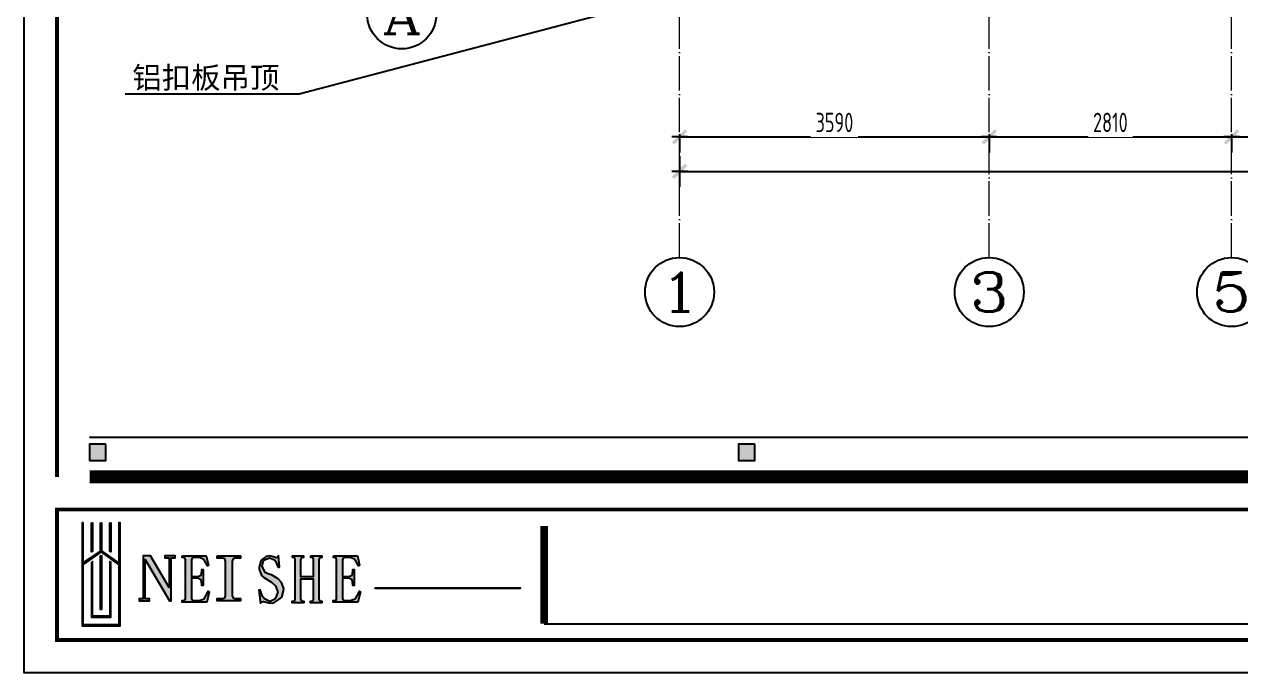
# Model space of a CAD drawing. Header units: inches. Extents: x -50945 to 250244, y -404780 to 18493.
# Drawn here: x 91323 to 105423, y -359828 to -352310 of the extents above; entities that cross this region are included whole.
import ezdxf
from ezdxf.enums import TextEntityAlignment as Align

# ---------------------------------------------------------------- set-up
doc = ezdxf.new("R2010")
doc.units = ezdxf.units.IN
doc.header["$MEASUREMENT"] = 0
doc.linetypes.add('DOTE', pattern=[2.42, 2, -0.2, 0.02, -0.2])
for name, color, linetype in [('15开关布置图-YJ', 2, 'Continuous'), ('AXIS', 1, 'Continuous'), ('AXIS_TEXT', 7, 'Continuous'), ('A图框', 7, 'Continuous'), ('D-ARCHI', 250, 'Continuous'), ('外标注', 50, 'Continuous')]:
    doc.layers.add(name, color=color, linetype=linetype)
doc.layers.add('天棚材质标注', color=2, linetype='Continuous', lineweight=5)
doc.styles.add('_TCH_AXIS', font='COMPLEX', dxfattribs={"bigfont": 'GBCBIG'})
doc.styles.add('COMPLEX', font='COMPLEX')
doc.styles.add('HBA-DIMT', font='ARCHS.SHX', dxfattribs={"width": 0.8})
doc.styles.get("Standard").update_dxf_attribs({"font": 'arial.ttf'})
doc.dimstyles.new('HBA_40', dxfattribs={"dimscale": 50, "dimtxt": 2.5, "dimasz": 0.1, "dimexe": 2, "dimexo": 2.5, "dimgap": 0.6, "dimtad": 1, "dimdec": 0, "dimrnd": 5, "dimzin": 0, "dimtxsty": 'HBA-DIMT', "dimblk": 'HBA_DIMENSION_TICK', "dimblk1": 'HBA_DIMENSION_TICK', "dimblk2": 'HBA_DIMENSION_TICK', "dimcen": 0.125, "dimclrd": 44, "dimclre": 44, "dimclrt": 2, "dimadec": 0, "dimazin": 0, "dimtfac": 1, "dimtdec": 0, "dimtix": 1, "dimtmove": 1, "dimatfit": 3, "dimldrblk": 'HBA_Leader_Dot', "dimfxl": 0, "dimtvp": 1, "dimtfill": 1, "dimtolj": 1, "dimtzin": 0, "dimarcsym": 0})

# ---------------------------------------------------------------- blocks, each defined once
blk = doc.blocks.new('HBA_DIMENSION_TICK')
at = {"color": 0, "linetype": 'ByBlock'}
for p, q in [((-10, 0), (0, 0)), ((0, 0), (10, 0))]:
    blk.add_line(p, q, dxfattribs=at)
at = {"color": 50, "linetype": 'ByBlock'}
blk.add_solid([(-10, -7), (-7, -10), (7, 10), (10, 7)], dxfattribs=at)
blk = doc.blocks.new('*D854')
at = {"layer": 'Defpoints', "color": 0, "transparency": 16777216}
for p in [(98919, -353360), (102508, -353360), (102508, -353615)]:
    blk.add_point(p, dxfattribs=at)
at = {"layer": '外标注', "color": 44, "lineweight": -2, "transparency": 16777216}
for p, q in [((98919, -353585), (98919, -353795)), ((98928, -353615), (102499, -353615)), ((102508, -353585), (102508, -353795))]:
    blk.add_line(p, q, dxfattribs=at)
at = {"layer": '外标注', "color": 44, "lineweight": -2, "transparency": 16777216, "xscale": 9, "yscale": 9, "zscale": 9, "rotation": 180}
blk.add_blockref('HBA_DIMENSION_TICK', (98919, -353615), dxfattribs=at)
at = {"layer": '外标注', "color": 44, "lineweight": -2, "transparency": 16777216, "xscale": 9, "yscale": 9, "zscale": 9}
blk.add_blockref('HBA_DIMENSION_TICK', (102508, -353615), dxfattribs=at)
at = {"layer": '外标注', "color": 2, "transparency": 16777216, "insert": (100714, -353448), "char_height": 225, "attachment_point": 5, "style": 'HBA-DIMT', "bg_fill": 3, "box_fill_scale": 1.25, "bg_fill_color": 256, "bg_fill_true_color": 13158600, "bg_fill_transparency": 0}
blk.add_mtext('\\A1;3590', dxfattribs=at)
blk = doc.blocks.new('HBA_Leader_Dot')
at = {"color": 0, "linetype": 'ByBlock'}
blk.add_line((-5, 0), (-10, 0), dxfattribs=at)
at = {"color": 0, "linetype": 'ByBlock', "const_width": 5}
blk.add_lwpolyline([(-2.5, 0, 1), (2.5, 0, 1)], format="xyb", close=True, dxfattribs=at)
blk = doc.blocks.new('*D855')
at = {"layer": 'Defpoints', "color": 0, "transparency": 16777216}
for p in [(102508, -353360), (105318, -353360), (105318, -353615)]:
    blk.add_point(p, dxfattribs=at)
at = {"layer": '外标注', "color": 44, "lineweight": -2, "transparency": 16777216}
for p, q in [((102508, -353585), (102508, -353795)), ((102517, -353615), (105309, -353615)), ((105318, -353585), (105318, -353795))]:
    blk.add_line(p, q, dxfattribs=at)
at = {"layer": '外标注', "color": 44, "lineweight": -2, "transparency": 16777216, "xscale": 9, "yscale": 9, "zscale": 9, "rotation": 180}
blk.add_blockref('HBA_DIMENSION_TICK', (102508, -353615), dxfattribs=at)
at = {"layer": '外标注', "color": 44, "lineweight": -2, "transparency": 16777216, "xscale": 9, "yscale": 9, "zscale": 9}
blk.add_blockref('HBA_DIMENSION_TICK', (105318, -353615), dxfattribs=at)
at = {"layer": '外标注', "color": 2, "transparency": 16777216, "insert": (103913, -353448), "char_height": 225, "attachment_point": 5, "style": 'HBA-DIMT', "bg_fill": 3, "box_fill_scale": 1.25, "bg_fill_color": 256, "bg_fill_true_color": 13158600, "bg_fill_transparency": 0}
blk.add_mtext('\\A1;2810', dxfattribs=at)
blk = doc.blocks.new('*D856')
at = {"layer": 'Defpoints', "color": 0, "transparency": 16777216}
for p in [(105318, -353360), (106638, -353360), (106638, -353615)]:
    blk.add_point(p, dxfattribs=at)
at = {"layer": '外标注', "color": 44, "lineweight": -2, "transparency": 16777216}
for p, q in [((105318, -353585), (105318, -353795)), ((105327, -353615), (106629, -353615)), ((106638, -353585), (106638, -353795))]:
    blk.add_line(p, q, dxfattribs=at)
at = {"layer": '外标注', "color": 44, "lineweight": -2, "transparency": 16777216, "xscale": 9, "yscale": 9, "zscale": 9, "rotation": 180}
blk.add_blockref('HBA_DIMENSION_TICK', (105318, -353615), dxfattribs=at)
at = {"layer": '外标注', "color": 44, "lineweight": -2, "transparency": 16777216, "xscale": 9, "yscale": 9, "zscale": 9}
blk.add_blockref('HBA_DIMENSION_TICK', (106638, -353615), dxfattribs=at)
at = {"layer": '外标注', "color": 2, "transparency": 16777216, "insert": (105978, -353448), "char_height": 225, "attachment_point": 5, "style": 'HBA-DIMT', "bg_fill": 3, "box_fill_scale": 1.25, "bg_fill_color": 256, "bg_fill_true_color": 13158600, "bg_fill_transparency": 0}
blk.add_mtext('\\A1;1320', dxfattribs=at)
blk = doc.blocks.new('*D862')
at = {"layer": 'Defpoints', "color": 0, "transparency": 16777216}
for p in [(98919, -353615), (113619, -353615), (113619, -354015)]:
    blk.add_point(p, dxfattribs=at)
at = {"layer": '外标注', "color": 44, "lineweight": -2, "transparency": 16777216}
for p, q in [((98919, -353840), (98919, -354195)), ((113619, -353840), (113619, -354195)), ((98928, -354015), (113610, -354015))]:
    blk.add_line(p, q, dxfattribs=at)
at = {"layer": '外标注', "color": 44, "lineweight": -2, "transparency": 16777216, "xscale": 9, "yscale": 9, "zscale": 9, "rotation": 180}
blk.add_blockref('HBA_DIMENSION_TICK', (98919, -354015), dxfattribs=at)
at = {"layer": '外标注', "color": 44, "lineweight": -2, "transparency": 16777216, "xscale": 9, "yscale": 9, "zscale": 9}
blk.add_blockref('HBA_DIMENSION_TICK', (113619, -354015), dxfattribs=at)
at = {"layer": '外标注', "color": 2, "transparency": 16777216, "insert": (106269, -353848), "char_height": 225, "attachment_point": 5, "style": 'HBA-DIMT', "bg_fill": 3, "box_fill_scale": 1.25, "bg_fill_color": 256, "bg_fill_true_color": 13158600, "bg_fill_transparency": 0}
blk.add_mtext('\\A1;14700', dxfattribs=at)
blk = doc.blocks.new('_AXISO')
blk.add_circle((0, 0), 0.5)
at = {"layer": 'AXIS_TEXT', "style": 'COMPLEX', "width": 1.041667}
blk.add_attdef('A', text='', height=0.56, dxfattribs=at).set_placement((-0.25, -0.28), (0.25, -0.28), align=Align.FIT)
blk = doc.blocks.new('gegwe')
h = blk.add_hatch(color=9)
h.paths.add_polyline_path([(189652, -49616), (189652, -49028), (189629, -49028), (189629, -49617), (189269, -49867), (189269, -49028), (189267, -49028), (189246, -49028), (189246, -51182), (190039, -51182), (190039, -49027), (190014, -49027), (190014, -49865), (190014, -49868)])
h.paths.add_polyline_path([(190014, -49898), (190014, -51161), (189269, -51161), (189269, -49898), (189642, -49636)], flags=16)
h.paths.add_polyline_path([(189641, -49706), (189653, -49716), (189653, -50844), (189629, -50844), (189629, -49716)], flags=0)
h.paths.add_polyline_path([(189825, -49834), (189847, -49852), (189847, -51000), (189439, -51000), (189439, -49849), (189461, -49834), (189461, -50979), (189825, -50979)], flags=0)
h.paths.add_polyline_path([(189439, -49636), (189459, -49620), (189459, -49028), (189439, -49028)], flags=17)
h.paths.add_polyline_path([(189822, -49620), (189847, -49637), (189847, -49027), (189822, -49027)])
at = {"color": 9}
for points in [[(189267, -49028), (189246, -49028), (189246, -51182), (190039, -51182), (190039, -49027), (190014, -49027), (190014, -49865), (190014, -49868)], [(189269, -49867), (189269, -49028), (189267, -49028)], [(189269, -49867), (189629, -49617), (189629, -49028)], [(189439, -49028), (189459, -49028), (189459, -49620), (189439, -49636), (189439, -49028)], [(189629, -49028), (189650, -49028), (189652, -49028), (189652, -49616), (190014, -49868)], [(190014, -49898), (189642, -49636), (189269, -49898)], [(190014, -49898), (190014, -51161), (189269, -51161), (189269, -49898)], [(189439, -49849), (189439, -51000), (189847, -51000), (189847, -49852), (189825, -49834), (189825, -50979), (189461, -50979), (189461, -49834), (189461, -49834), (189439, -49849)], [(189641, -49706), (189653, -49716), (189653, -50844), (189629, -50844), (189629, -49716), (189641, -49706)]]:
    blk.add_lwpolyline(points, dxfattribs=at)
blk.add_lwpolyline([(189822, -49027), (189842, -49027), (189847, -49027), (189847, -49637), (189822, -49620), (189822, -49027)], close=True, dxfattribs=at)
blk = doc.blocks.new('gegeg')
at = {"layer": 'A图框'}
h = blk.add_hatch(color=256, dxfattribs=at)
h.dxf.hatch_style = 1
h.paths.add_polyline_path([(133887, -57733), (134062, -57733), (134062, -57558), (133887, -57558)])
h = blk.add_hatch(color=256, dxfattribs=at)
h.dxf.hatch_style = 1
h.paths.add_polyline_path([(140844, -57733), (141019, -57733), (141019, -57558), (140844, -57558)])
for points in [[(134739, -58777), (134739, -59093), (134540, -58756), (134463, -58756), (134463, -59217), (134420, -59217), (134420, -59237), (134529, -59237), (134529, -59217), (134483, -59217), (134483, -58794), (134745, -59237), (134761, -59237), (134761, -58777), (134804, -58777), (134804, -58756), (134693, -58756), (134693, -58777)], [(134914, -59212), (134909, -59229), (134893, -59235), (134879, -59235), (134879, -59253), (135145, -59253), (135170, -59139), (135158, -59133), (135153, -59151), (135121, -59209), (135116, -59214), (135061, -59235), (135000, -59235), (134986, -59229), (134980, -59212), (134980, -58994), (135047, -58994), (135082, -59011), (135091, -59061), (135091, -59073), (135105, -59073), (135105, -58901), (135091, -58901), (135091, -58919), (135082, -58962), (135047, -58977), (134980, -58977), (134980, -58796), (134986, -58779), (135000, -58774), (135065, -58773), (135114, -58794), (135151, -58861), (135163, -58855), (135137, -58756), (134881, -58756), (134881, -58773), (134893, -58773), (134909, -58779), (134914, -58797)], [(135417, -58811), (135426, -58787), (135445, -58779), (135506, -58779), (135506, -58756), (135256, -58756), (135256, -58779), (135317, -58779), (135338, -58787), (135344, -58810), (135344, -59182), (135339, -59205), (135316, -59213), (135256, -59213), (135256, -59237), (135506, -59237), (135506, -59213), (135446, -59213), (135427, -59206), (135417, -59182)], [(135837, -59038), (135882, -59078), (135903, -59132), (135902, -59152), (135881, -59208), (135872, -59220), (135825, -59243), (135813, -59242), (135761, -59214), (135741, -59189), (135716, -59118), (135702, -59123), (135721, -59263), (135737, -59248), (135751, -59243), (135823, -59263), (135863, -59257), (135916, -59223), (135949, -59199), (135968, -59131), (135971, -59105), (135945, -59040), (135909, -59002), (135837, -58960), (135798, -58947), (135768, -58935), (135738, -58864), (135753, -58809), (135762, -58797), (135809, -58778), (135816, -58777), (135869, -58797), (135880, -58811), (135910, -58880), (135922, -58873), (135912, -58756), (135903, -58771), (135889, -58777), (135860, -58765), (135816, -58756), (135782, -58762), (135736, -58794), (135724, -58813), (135707, -58877), (135707, -58896), (135730, -58964), (135755, -58986)], [(136289, -59003), (136289, -59216), (136284, -59234), (136268, -59240), (136256, -59240), (136256, -59258), (136379, -59258), (136379, -59240), (136367, -59240), (136353, -59234), (136346, -59218), (136346, -58797), (136353, -58780), (136367, -58774), (136377, -58774), (136377, -58756), (136258, -58756), (136258, -58774), (136268, -58774), (136284, -58780), (136289, -58797), (136289, -58975), (136150, -58975), (136150, -58797), (136157, -58780), (136172, -58774), (136180, -58774), (136180, -58756), (136062, -58756), (136062, -58774), (136072, -58774), (136088, -58780), (136093, -58797), (136093, -59216), (136088, -59234), (136072, -59240), (136060, -59240), (136060, -59258), (136183, -59258), (136183, -59240), (136171, -59240), (136157, -59235), (136150, -59217), (136150, -59003)], [(136534, -59212), (136530, -59229), (136514, -59235), (136499, -59235), (136499, -59253), (136765, -59253), (136791, -59139), (136779, -59133), (136774, -59151), (136742, -59209), (136736, -59214), (136681, -59235), (136621, -59235), (136607, -59229), (136600, -59212), (136600, -58994), (136667, -58994), (136702, -59011), (136711, -59061), (136711, -59073), (136725, -59073), (136725, -58901), (136711, -58901), (136711, -58919), (136702, -58962), (136668, -58977), (136600, -58977), (136600, -58796), (136606, -58779), (136620, -58774), (136686, -58773), (136734, -58794), (136771, -58861), (136783, -58855), (136758, -58756), (136502, -58756), (136502, -58773), (136513, -58773), (136530, -58779), (136534, -58797)], [(138503, -59104), (138503, -59096), (136951, -59096), (136951, -59104)]]:
    blk.add_hatch(color=256, dxfattribs=at).paths.add_polyline_path(points)
for p, q in [((133887, -57482), (161887, -57482)), ((138761, -59483), (146834, -59483))]:
    blk.add_line(p, q, dxfattribs=at)
for points in [[(162587, -39218), (162587, -60008), (133187, -60008), (133187, -39218)], [(134062, -57558), (133887, -57558), (133887, -57733), (134062, -57733)], [(141019, -57558), (140844, -57558), (140844, -57733), (141019, -57733)], [(134739, -58777), (134739, -59093), (134540, -58756), (134463, -58756), (134463, -59217), (134420, -59217), (134420, -59237), (134529, -59237), (134529, -59217), (134483, -59217), (134483, -58794), (134745, -59237), (134761, -59237), (134761, -58777), (134804, -58777), (134804, -58756), (134693, -58756), (134693, -58777), (134739, -58777)], [(135256, -58756), (135506, -58756), (135506, -58779), (135445, -58779), (135426, -58787), (135417, -58811), (135417, -59182), (135427, -59206), (135446, -59213), (135506, -59213), (135506, -59237), (135256, -59237), (135256, -59213), (135316, -59213), (135339, -59205), (135344, -59182), (135344, -58810), (135338, -58787), (135317, -58779), (135256, -58779), (135256, -58756)], [(136951, -59096), (138503, -59096), (138503, -59104), (136951, -59104)]]:
    blk.add_lwpolyline(points, close=True, dxfattribs=at)
for points, const_width in [([(133537, -57908), (133537, -42755)], 42), ([(161887, -57908), (133887, -57908)], 140), ([(138761, -58433), (138761, -59483)], 84)]:
    blk.add_lwpolyline(points, dxfattribs=dict(at, const_width=const_width))
at = {"layer": 'A图框', "const_width": 42}
blk.add_lwpolyline([(133537, -58258), (162237, -58258), (162237, -59658), (133537, -59658)], close=True, dxfattribs=at)
at = {"layer": 'A图框'}
for points in [[(134882, -58756), (135137, -58756), (135163, -58855), (135151, -58861), (135116, -58798), (135112, -58793), (135065, -58773), (135000, -58774), (134986, -58779), (134980, -58796), (134980, -58977), (135047, -58977), (135082, -58962), (135091, -58919), (135091, -58901), (135105, -58901), (135105, -59073), (135091, -59073), (135091, -59061), (135082, -59011), (135047, -58994), (134980, -58994), (134980, -59212), (134986, -59229), (135000, -59235), (135061, -59235), (135116, -59214), (135121, -59209), (135153, -59151), (135158, -59133), (135170, -59139), (135145, -59253), (134879, -59253), (134879, -59235), (134893, -59235), (134909, -59229), (134914, -59212), (134914, -58797), (134909, -58779), (134893, -58773), (134881, -58773), (134881, -58756)], [(135910, -58880), (135922, -58873), (135912, -58756), (135903, -58771), (135889, -58777), (135860, -58765), (135816, -58756), (135782, -58762), (135736, -58794), (135724, -58813), (135707, -58877), (135707, -58896), (135730, -58964), (135755, -58986), (135837, -59038), (135882, -59078), (135903, -59132), (135902, -59152), (135881, -59208), (135872, -59220), (135825, -59243), (135813, -59242), (135761, -59214), (135741, -59189), (135716, -59118), (135702, -59123), (135721, -59263), (135737, -59248), (135751, -59243), (135823, -59263), (135863, -59257), (135916, -59223), (135949, -59199), (135968, -59131), (135971, -59105), (135945, -59040), (135909, -59002), (135837, -58960), (135798, -58947), (135768, -58935), (135738, -58864), (135753, -58809), (135762, -58797), (135809, -58778), (135816, -58777), (135869, -58797), (135880, -58811), (135910, -58880)], [(136258, -58756), (136377, -58756), (136377, -58774), (136367, -58774), (136353, -58780), (136346, -58797), (136346, -59218), (136353, -59234), (136367, -59240), (136379, -59240), (136379, -59258), (136256, -59258), (136256, -59240), (136268, -59240), (136284, -59234), (136289, -59216), (136289, -59003), (136150, -59003), (136150, -59217), (136157, -59235), (136171, -59240), (136183, -59240), (136183, -59258), (136060, -59258), (136060, -59240), (136072, -59240), (136088, -59234), (136093, -59216), (136093, -58797), (136088, -58780), (136072, -58774), (136062, -58774), (136062, -58756), (136180, -58756), (136180, -58774), (136172, -58774), (136157, -58780), (136150, -58797), (136150, -58975), (136289, -58975), (136289, -58797), (136284, -58780), (136268, -58774), (136258, -58774), (136258, -58756)], [(136502, -58756), (136758, -58756), (136783, -58855), (136771, -58861), (136736, -58798), (136732, -58793), (136686, -58773), (136620, -58774), (136606, -58779), (136600, -58796), (136600, -58977), (136668, -58977), (136702, -58962), (136711, -58919), (136711, -58901), (136725, -58901), (136725, -59073), (136711, -59073), (136711, -59061), (136702, -59011), (136667, -58994), (136600, -58994), (136600, -59212), (136607, -59229), (136621, -59235), (136681, -59235), (136736, -59214), (136742, -59209), (136774, -59151), (136779, -59133), (136791, -59139), (136765, -59253), (136499, -59253), (136499, -59235), (136514, -59235), (136530, -59229), (136534, -59212), (136534, -58797), (136530, -58779), (136513, -58773), (136502, -58773), (136502, -58756)]]:
    blk.add_lwpolyline(points, dxfattribs=at)
at = {"layer": '15开关布置图-YJ', "color": 2, "xscale": 0.5119999999988067, "yscale": 0.5119999999988067, "zscale": 0.5119999999988067}
blk.add_blockref('gegwe', (36914, -33299), dxfattribs=at)

msp = doc.modelspace()

# ---------------------------------------------------------------- block references
at = {"layer": 'AXIS'}
ref = msp.add_blockref('_AXISO', (95698.87, -352194.62), dxfattribs=dict(at, xscale=800, yscale=800, zscale=800))
ref.add_attrib('A', 'A', dxfattribs={"layer": 'AXIS_TEXT', "height": 452.55, "style": '_TCH_AXIS', "width": 1.166667}).set_placement((95472.6, -352420.9), (95925.15, -352420.9), align=Align.FIT)
ref = msp.add_blockref('_AXISO', (98918.67, -355414.62), dxfattribs=dict(at, xscale=800, yscale=800, zscale=800))
ref.add_attrib('A', '1', dxfattribs={"layer": 'AXIS_TEXT', "height": 452.55, "style": '_TCH_AXIS', "width": 2.333333}).set_placement((98692.4, -355640.9), (99144.95, -355640.9), align=Align.FIT)
ref = msp.add_blockref('_AXISO', (102508.37, -355414.62), dxfattribs=dict(at, xscale=800, yscale=800, zscale=800))
ref.add_attrib('A', '3', dxfattribs={"layer": 'AXIS_TEXT', "height": 452.55, "style": '_TCH_AXIS', "width": 1.5}).set_placement((102282.1, -355640.9), (102734.64, -355640.9), align=Align.FIT)
ref = msp.add_blockref('_AXISO', (105318.37, -355414.62), dxfattribs=dict(at, xscale=800, yscale=800, zscale=800))
ref.add_attrib('A', '5', dxfattribs={"layer": 'AXIS_TEXT', "height": 452.55, "style": '_TCH_AXIS', "width": 1.5}).set_placement((105092.1, -355640.9), (105544.64, -355640.9), align=Align.FIT)

# ---------------------------------------------------------------- texts
at = {"layer": '15开关布置图-YJ', "color": 241}
msp.add_text('铝扣板吊顶', height=250, dxfattribs=at).set_placement((92575.51, -353053.37))

# ---------------------------------------------------------------- dimensions: what is measured, and where the dimension line sits
at = {"layer": '外标注'}
dim = msp.add_linear_dim(base=(102508.37, -353614.62), p1=(98918.67, -353359.58), p2=(102508.37, -353359.58), dimstyle='HBA_40', override={"dimscale": 90, "dimfxl": 200, "dimfxlon": 1}, dxfattribs=at)
dim.commit()
dim.dimension.update_dxf_attribs({"geometry": '*D854', "text_midpoint": (100713.52, -353448.12)})

# ---------------------------------------------------------------- leaders
at = {"layer": '天棚材质标注', "color": 6}
msp.add_leader([(105595.2, -350201.06), (94507.56, -353120.5), (92490.39, -353120.5)], dimstyle='HBA_40', override={"dimgap": 0.6, "dimtad": 0}, dxfattribs=at)

# ---------------------------------------------------------------- next in the draw order: dimensions: what is measured, and where the dimension line sits
at = {"layer": '外标注'}
dim = msp.add_linear_dim(base=(105318.37, -353614.62), p1=(102508.37, -353359.58), p2=(105318.37, -353359.58), dimstyle='HBA_40', override={"dimscale": 90, "dimfxl": 200, "dimfxlon": 1}, dxfattribs=at)
dim.commit()
dim.dimension.update_dxf_attribs({"geometry": '*D855', "text_midpoint": (103913.37, -353448.12)})

# ---------------------------------------------------------------- next in the draw order: dimensions: what is measured, and where the dimension line sits
dim = msp.add_linear_dim(base=(106638.37, -353614.62), p1=(105318.37, -353359.58), p2=(106638.37, -353359.58), dimstyle='HBA_40', override={"dimscale": 90, "dimfxl": 200, "dimfxlon": 1}, dxfattribs=at)
dim.commit()
dim.dimension.update_dxf_attribs({"geometry": '*D856', "text_midpoint": (105978.37, -353448.12)})

# ---------------------------------------------------------------- next in the draw order: dimensions: what is measured, and where the dimension line sits
dim = msp.add_linear_dim(base=(113618.67, -354014.62), p1=(98918.67, -353614.62), p2=(113618.67, -353614.62), dimstyle='HBA_40', override={"dimscale": 90, "dimfxl": 200, "dimfxlon": 1}, dxfattribs=at)
dim.commit()
dim.dimension.update_dxf_attribs({"geometry": '*D862', "text_midpoint": (106268.67, -353848.12)})

# ---------------------------------------------------------------- next in the draw order: linework, layer by layer
at = {"layer": 'D-ARCHI', "color": 251, "linetype": 'DOTE', "lineweight": 5, "ltscale": 200}
for p, q in [((98918.67, -355014.62), (98918.67, -340066.05)), ((102508.37, -355014.62), (102508.37, -348686.29)), ((105318.37, -355014.62), (105318.37, -348686.29))]:
    msp.add_line(p, q, dxfattribs=at)

# ---------------------------------------------------------------- next in the draw order: block references
at = {"layer": '15开关布置图-YJ', "color": 2, "xscale": 1.081091401797356, "yscale": 1.081091401797356, "zscale": 1.081091401797356}
msp.add_blockref('gegeg', (-52664.31, -294954.08), dxfattribs=at)

doc.saveas('drawing.dxf')
